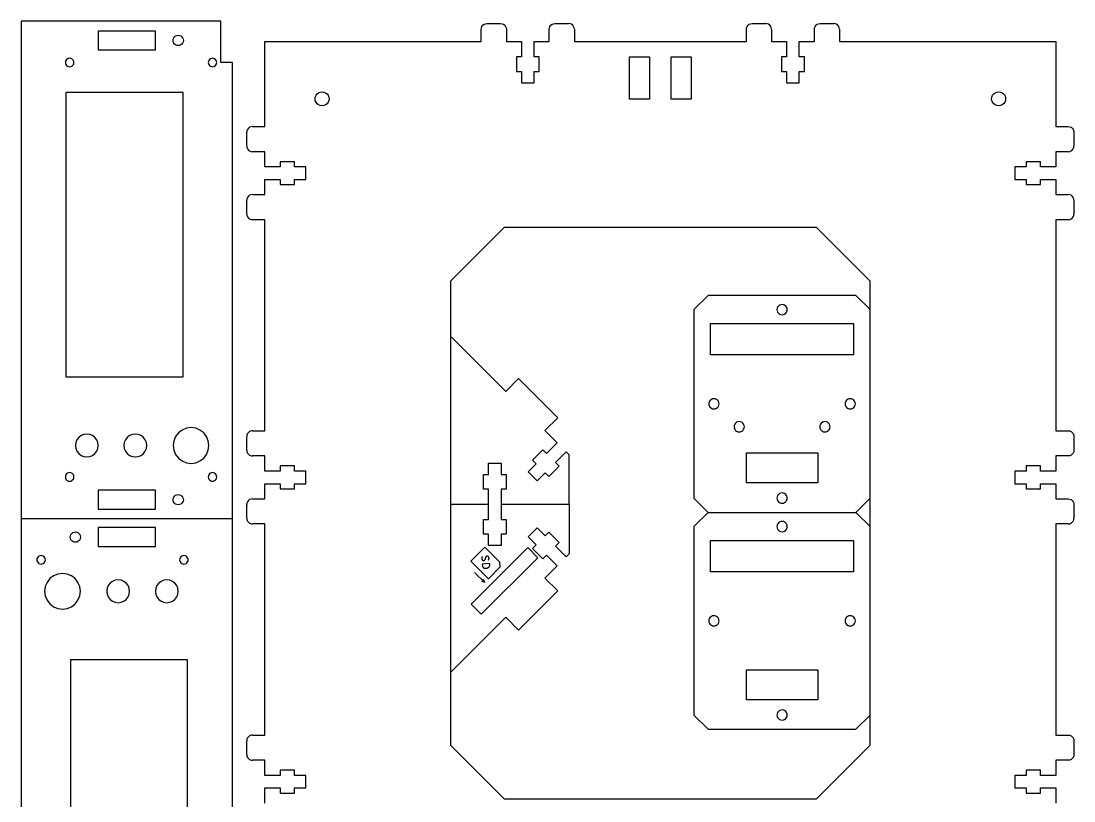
# Model space of a CAD drawing. Extents: x -328 to 338, y -470 to -5.
# Drawn here: x -30.3 to 338.2, y -277.8 to -4.9 of the extents above; entities that cross this region are included whole.
import ezdxf

# ---------------------------------------------------------------- set-up
doc = ezdxf.new("R2010")
doc.units = 0
doc.layers.get('0').update_dxf_attribs({"linetype": 'CONTINUOUS'})

msp = doc.modelspace()

# ---------------------------------------------------------------- linework, layer by layer
at = {"color": 5}
for points in [[(39.649852, -4.939734), (-30.297329, -4.939734), (-30.297329, -178.939725)], [(39.653241, -19.385166), (39.653241, -4.941202)], [(43.705808, -19.382061), (39.653001, -19.382061)], [(43.702687, -178.939725), (43.702687, -19.383275)], [(205.201071, -105.90719), (210.20107, -100.907171)], [(261.893507, -100.907171), (210.20107, -100.907171)], [(261.893507, -100.907171), (266.893503, -105.90719)], [(205.201071, -105.90719), (205.201071, -171.821431)], [(120.053997, -115.216544), (139.357997, -134.520544)], [(153.075888, -148.238406), (157.556223, -143.758072), (143.83836, -130.040181), (139.357997, -134.520544)], [(153.075888, -148.238406), (157.348959, -152.511505)], [(153.601301, -156.259162), (157.348959, -152.511505)], [(133.320897, -159.666544), (137.720911, -159.666544), (137.720911, -163.616526), (139.520896, -163.616526), (139.520896, -168.716535), (137.720911, -168.716535), (137.720911, -174.016528), (161.52088, -174.016528), (161.52088, -156.683426), (160.460233, -155.622779)], [(148.722272, -158.592632), (152.328507, -154.986368)], [(152.328507, -154.986368), (153.601301, -156.259162)], [(160.460233, -155.622779), (156.712576, -159.370436)], [(131.520884, -168.716535), (131.520884, -163.616526), (133.320897, -163.616526), (133.320897, -159.666544)], [(147.201969, -162.658494), (149.995066, -159.865397)], [(149.995066, -159.865397), (148.722272, -158.592632)], [(157.98537, -160.64323), (154.379106, -164.249466)], [(156.712576, -159.370436), (157.98537, -160.64323)], [(150.313243, -165.769768), (147.201969, -162.658494)], [(153.10634, -162.976672), (150.313243, -165.769768)], [(154.379106, -164.249466), (153.10634, -162.976672)], [(133.320897, -174.016528), (133.320897, -168.716535), (131.520884, -168.716535)], [(205.201071, -171.821431), (210.20107, -176.82145), (261.893507, -176.82145)], [(261.893507, -176.82145), (266.893503, -171.821431)], [(137.721052, -184.41811), (137.721052, -188.36812), (133.321067, -188.36812), (133.321067, -184.41811), (131.521053, -184.41811), (131.521053, -179.318128), (133.321067, -179.318128), (133.321067, -174.018108)], [(137.721052, -174.018108), (137.721052, -179.318128), (139.521065, -179.318128), (139.521065, -184.41811), (137.721052, -184.41811)], [(161.52105, -174.018108), (161.52105, -191.351209)], [(205.201071, -181.82144), (210.20107, -176.82145)], [(261.893507, -176.82145), (266.893503, -181.82144)], [(-30.296183, -178.938173), (-30.296183, -338.494623)], [(-26.243348, -352.938163), (43.703833, -352.938163), (43.703833, -178.938173)], [(150.313413, -182.264895), (147.202138, -185.37617)], [(153.106481, -185.057964), (150.313413, -182.264895)], [(154.379275, -183.78517), (153.106481, -185.057964)], [(157.985539, -187.391406), (154.379275, -183.78517)], [(205.201071, -181.82144), (205.201071, -247.735681)], [(147.202138, -185.37617), (149.995207, -188.169238)], [(156.71283, -188.66482), (157.985624, -187.392026)], [(149.995207, -188.169238), (148.722441, -189.442032)], [(148.722441, -189.442032), (152.328677, -193.048268)], [(160.460402, -192.411885), (156.712745, -188.6642)], [(161.52105, -191.351209), (160.460402, -192.411885)], [(152.328677, -193.048268), (153.601471, -191.775474)], [(153.601471, -191.775474), (157.349128, -195.523159)], [(153.076114, -199.79685), (157.349213, -195.52378)], [(153.076029, -199.796229), (157.556392, -204.276592)], [(157.556392, -204.276592), (143.838529, -217.994454)], [(120.054167, -232.81812), (139.358167, -213.514092)], [(143.838529, -217.994454), (139.358167, -213.514092)], [(205.201071, -247.735681), (210.20107, -252.7357), (261.893507, -252.7357)], [(261.893507, -252.7357), (266.893503, -247.735681)]]:
    msp.add_lwpolyline(points, dxfattribs=at)
at = {"color": 4}
for points in [[(130.752477, -7.792324), (130.820634, -7.2747)], [(130.820634, -7.2747), (131.020419, -6.792326)], [(131.020419, -6.792326), (131.338258, -6.378108)], [(131.338258, -6.378108), (131.752475, -6.060269)], [(131.752475, -6.060269), (132.23485, -5.860484)], [(132.23485, -5.860484), (132.752473, -5.792328), (137.552481, -5.792328)], [(137.552481, -5.792328), (138.070105, -5.860484)], [(138.070105, -5.860484), (138.552479, -6.060269)], [(138.552479, -6.060269), (138.966696, -6.378108)], [(138.966696, -6.378108), (139.284535, -6.792326)], [(139.284535, -6.792326), (139.48432, -7.2747)], [(139.48432, -7.2747), (139.552477, -7.792324), (139.552477, -12.142328)], [(154.552475, -7.792324), (154.620632, -7.2747)], [(154.620632, -7.2747), (154.820417, -6.792326)], [(154.820417, -6.792326), (155.138255, -6.378108)], [(155.138255, -6.378108), (155.552473, -6.060269)], [(155.552473, -6.060269), (156.034847, -5.860484)], [(156.034847, -5.860484), (156.552471, -5.792328), (161.352478, -5.792328)], [(161.870102, -5.860484), (161.352478, -5.792328)], [(162.352476, -6.060269), (161.870102, -5.860484)], [(162.766694, -6.378108), (162.352476, -6.060269)], [(163.084504, -6.792326), (162.766694, -6.378108)], [(163.284318, -7.2747), (163.084504, -6.792326)], [(163.352474, -7.792324), (163.284318, -7.2747)], [(223.552467, -7.792324), (223.620595, -7.2747)], [(223.620595, -7.2747), (223.820409, -6.792326)], [(223.820409, -6.792326), (224.138247, -6.378108)], [(224.138247, -6.378108), (224.552465, -6.060269)], [(224.552465, -6.060269), (225.034811, -5.860484)], [(225.034811, -5.860484), (225.552463, -5.792328), (230.352442, -5.792328)], [(230.870094, -5.860484), (230.352442, -5.792328)], [(231.35244, -6.060269), (230.870094, -5.860484)], [(231.766658, -6.378108), (231.35244, -6.060269)], [(232.084496, -6.792326), (231.766658, -6.378108)], [(232.28431, -7.2747), (232.084496, -6.792326)], [(232.352438, -7.792324), (232.28431, -7.2747)], [(247.352436, -7.792324), (247.420593, -7.2747)], [(247.420593, -7.2747), (247.620406, -6.792326)], [(247.620406, -6.792326), (247.938217, -6.378108)], [(247.938217, -6.378108), (248.352434, -6.060269)], [(248.352434, -6.060269), (248.834808, -5.860484)], [(248.834808, -5.860484), (249.352432, -5.792328), (254.15244, -5.792328)], [(254.670063, -5.860484), (254.15244, -5.792328)], [(255.152438, -6.060269), (254.670063, -5.860484)], [(255.566655, -6.378108), (255.152438, -6.060269)], [(255.884494, -6.792326), (255.566655, -6.378108)], [(256.084279, -7.2747), (255.884494, -6.792326)], [(256.152436, -7.792324), (256.084279, -7.2747)], [(130.752477, -12.142328), (130.752477, -7.792324)], [(154.552475, -12.142328), (154.552475, -7.792324)], [(163.352474, -7.792324), (163.352474, -12.142328)], [(223.552467, -12.142328), (223.552467, -7.792324)], [(232.352438, -7.792324), (232.352438, -12.142328)], [(247.352436, -12.142328), (247.352436, -7.792324)], [(256.152436, -7.792324), (256.152436, -12.142328)], [(55.052491, -12.142328), (130.752477, -12.142328)], [(55.052491, -41.842322), (55.052491, -12.142328)], [(139.552477, -12.142328), (144.852469, -12.142328)], [(144.852469, -12.142328), (144.852469, -17.44232)], [(149.252483, -12.142328), (154.552475, -12.142328)], [(149.252483, -17.44232), (149.252483, -12.142328)], [(163.352474, -12.142328), (223.552467, -12.142328)], [(232.352438, -12.142328), (237.65243, -12.142328)], [(237.65243, -12.142328), (237.65243, -17.44232)], [(242.052444, -12.142328), (247.352436, -12.142328)], [(242.052444, -17.44232), (242.052444, -12.142328)], [(256.152436, -12.142328), (331.852411, -12.142328)], [(331.852411, -12.142328), (331.852411, -41.842322)], [(144.852469, -17.44232), (143.052484, -17.44232)], [(143.052484, -17.44232), (143.052484, -22.542329)], [(151.052468, -17.44232), (149.252483, -17.44232)], [(151.052468, -22.542329), (151.052468, -17.44232)], [(237.65243, -17.44232), (235.852445, -17.44232)], [(235.852445, -17.44232), (235.852445, -22.542329)], [(243.852457, -17.44232), (242.052444, -17.44232)], [(243.852457, -22.542329), (243.852457, -17.44232)], [(143.052484, -22.542329), (144.852469, -22.542329)], [(144.852469, -22.542329), (144.852469, -26.492312)], [(149.252483, -26.492312), (149.252483, -22.542329)], [(149.252483, -22.542329), (151.052468, -22.542329)], [(235.852445, -22.542329), (237.65243, -22.542329)], [(237.65243, -22.542329), (237.65243, -26.492312)], [(242.052444, -26.492312), (242.052444, -22.542329)], [(242.052444, -22.542329), (243.852457, -22.542329)], [(144.852469, -26.492312), (149.252483, -26.492312)], [(237.65243, -26.492312), (242.052444, -26.492312)], [(48.770647, -43.324666), (48.702491, -43.842318)], [(48.702491, -48.642297), (48.702491, -43.842318)], [(48.970432, -42.84232), (48.770647, -43.324666)], [(49.288271, -42.428102), (48.970432, -42.84232)], [(49.702489, -42.110264), (49.288271, -42.428102)], [(50.184863, -41.91045), (49.702489, -42.110264)], [(50.702487, -41.842322), (50.184863, -41.91045)], [(50.702487, -41.842322), (55.052491, -41.842322)], [(331.852411, -41.842322), (336.202415, -41.842322)], [(336.202415, -41.842322), (336.720039, -41.910478)], [(336.720039, -41.910478), (337.202413, -42.110264)], [(337.202413, -42.110264), (337.616602, -42.428102)], [(337.616602, -42.428102), (337.934441, -42.84232)], [(337.934441, -42.84232), (338.134254, -43.324666)], [(338.134254, -43.324666), (338.202411, -43.842318), (338.202411, -48.642325)], [(48.702491, -48.642297), (48.770647, -49.159949)], [(48.770647, -49.159949), (48.970432, -49.642295)], [(48.970432, -49.642295), (49.288271, -50.056512)], [(49.288271, -50.056512), (49.702489, -50.374351)], [(49.702489, -50.374351), (50.184863, -50.574164)], [(50.184863, -50.574164), (50.702487, -50.642321)], [(55.052491, -50.642321), (50.702487, -50.642321)], [(55.052491, -55.942313), (55.052491, -50.642321)], [(336.202415, -50.642321), (331.852411, -50.642321)], [(331.852411, -50.642321), (331.852411, -55.942313)], [(336.202415, -50.642321), (336.720039, -50.574164)], [(336.720039, -50.574164), (337.202413, -50.374351)], [(337.202413, -50.374351), (337.616602, -50.056541)], [(337.616602, -50.056541), (337.934441, -49.642323)], [(337.934441, -49.642323), (338.134254, -49.159949)], [(338.134254, -49.159949), (338.202411, -48.642325)], [(60.352483, -54.1423), (60.352483, -55.942313)], [(65.452492, -54.1423), (60.352483, -54.1423)], [(65.452492, -55.942313), (65.452492, -54.1423)], [(321.452409, -54.1423), (321.452409, -55.942313)], [(326.552419, -55.942313), (326.552419, -54.1423), (321.452409, -54.1423)], [(60.352483, -55.942313), (55.052491, -55.942313)], [(69.402503, -55.942313), (65.452492, -55.942313)], [(69.402503, -60.342299), (69.402503, -55.942313)], [(321.452409, -55.942313), (317.502399, -55.942313)], [(317.502399, -55.942313), (317.502399, -60.342299)], [(331.852411, -55.942313), (326.552419, -55.942313)], [(55.052491, -65.642291), (55.052491, -60.342299)], [(55.052491, -60.342299), (60.352483, -60.342299)], [(60.352483, -60.342299), (60.352483, -62.142312)], [(60.352483, -62.142312), (65.452492, -62.142312)], [(65.452492, -60.342299), (69.402503, -60.342299)], [(65.452492, -62.142312), (65.452492, -60.342299)], [(317.502399, -60.342299), (321.452409, -60.342299)], [(321.452409, -60.342299), (321.452409, -62.142312)], [(321.452409, -62.142312), (326.552419, -62.142312)], [(326.552419, -60.342299), (331.852411, -60.342299)], [(326.552419, -62.142312), (326.552419, -60.342299)], [(331.852411, -60.342299), (331.852411, -65.642319)], [(49.288271, -66.2281), (48.970432, -66.642289)], [(49.702489, -65.910261), (49.288271, -66.2281)], [(50.184863, -65.710448), (49.702489, -65.910261)], [(50.702487, -65.642291), (50.184863, -65.710448)], [(50.702487, -65.642291), (55.052491, -65.642291)], [(331.852411, -65.642319), (336.202415, -65.642319)], [(336.720039, -65.710448), (336.202415, -65.642319)], [(337.202413, -65.910261), (336.720039, -65.710448)], [(337.616602, -66.2281), (337.202413, -65.910261)], [(337.934441, -66.642317), (337.616602, -66.2281)], [(48.770647, -67.124663), (48.702491, -67.642315)], [(48.702491, -72.442294), (48.702491, -67.642315)], [(48.970432, -66.642289), (48.770647, -67.124663)], [(338.134254, -67.124663), (337.934441, -66.642317)], [(338.202411, -67.642315), (338.134254, -67.124663)], [(338.202411, -67.642315), (338.202411, -72.442294)], [(48.702491, -72.442294), (48.770647, -72.959946)], [(48.770647, -72.959946), (48.970432, -73.442292)], [(48.970432, -73.442292), (49.288271, -73.85651)], [(337.616602, -73.85651), (337.934441, -73.442292)], [(337.934441, -73.442292), (338.134254, -72.959946)], [(338.134254, -72.959946), (338.202411, -72.442294)], [(49.288271, -73.85651), (49.702489, -74.174349)], [(49.702489, -74.174349), (50.184863, -74.374162)], [(50.184863, -74.374162), (50.702487, -74.44229)], [(55.052491, -74.44229), (50.702487, -74.44229)], [(55.052491, -148.292282), (55.052491, -74.44229)], [(336.202415, -74.44229), (331.852411, -74.44229)], [(331.852411, -74.44229), (331.852411, -148.292282)], [(336.202415, -74.44229), (336.720039, -74.374162)], [(336.720039, -74.374162), (337.202413, -74.174349)], [(337.202413, -74.174349), (337.616602, -73.85651)], [(48.770647, -149.774655), (48.702491, -150.292278)], [(48.702491, -155.092286), (48.702491, -150.292278)], [(48.970432, -149.29228), (48.770647, -149.774655)], [(49.288271, -148.878063), (48.970432, -149.29228)], [(49.702489, -148.560224), (49.288271, -148.878063)], [(50.184863, -148.360439), (49.702489, -148.560224)], [(50.702487, -148.292282), (50.184863, -148.360439)], [(50.702487, -148.292282), (55.052491, -148.292282)], [(331.852411, -148.292282), (336.202415, -148.292282)], [(336.202415, -148.292282), (336.720039, -148.360439)], [(336.720039, -148.360439), (337.202413, -148.560224)], [(337.202413, -148.560224), (337.616602, -148.878063)], [(337.616602, -148.878063), (337.934441, -149.29228)], [(337.934441, -149.29228), (338.134254, -149.774655)], [(338.134254, -149.774655), (338.202411, -150.292278), (338.202411, -155.092286)], [(48.702491, -155.092286), (48.770647, -155.60991)], [(48.770647, -155.60991), (48.970432, -156.092284)], [(48.970432, -156.092284), (49.288271, -156.506501)], [(49.288271, -156.506501), (49.702489, -156.824312)], [(49.702489, -156.824312), (50.184863, -157.024125)], [(50.184863, -157.024125), (50.702487, -157.092282)], [(55.052491, -157.092282), (50.702487, -157.092282)], [(55.052491, -162.392274), (55.052491, -157.092282)], [(336.720039, -157.024125), (336.202415, -157.092282), (331.852411, -157.092282)], [(331.852411, -157.092282), (331.852411, -162.392274)], [(337.202413, -156.82434), (336.720039, -157.024125)], [(337.616602, -156.506501), (337.202413, -156.82434)], [(337.934441, -156.092284), (337.616602, -156.506501)], [(338.134254, -155.60991), (337.934441, -156.092284)], [(338.202411, -155.092286), (338.134254, -155.60991)], [(65.452492, -160.592261), (60.352483, -160.592261), (60.352483, -162.392274)], [(65.452492, -162.392274), (65.452492, -160.592261)], [(321.452409, -160.592261), (321.452409, -162.392274)], [(326.552419, -160.592261), (321.452409, -160.592261)], [(326.552419, -162.392274), (326.552419, -160.592261)], [(60.352483, -162.392274), (55.052491, -162.392274)], [(69.402503, -162.392274), (65.452492, -162.392274)], [(69.402503, -166.792288), (69.402503, -162.392274)], [(321.452409, -162.392274), (317.502399, -162.392274)], [(317.502399, -162.392274), (317.502399, -166.792288)], [(331.852411, -162.392274), (326.552419, -162.392274)], [(55.052491, -172.09228), (55.052491, -166.792288)], [(55.052491, -166.792288), (60.352483, -166.792288)], [(60.352483, -166.792288), (60.352483, -168.592273)], [(60.352483, -168.592273), (65.452492, -168.592273)], [(65.452492, -168.592273), (65.452492, -166.792288)], [(65.452492, -166.792288), (69.402503, -166.792288)], [(317.502399, -166.792288), (321.452409, -166.792288)], [(321.452409, -166.792288), (321.452409, -168.592273)], [(321.452409, -168.592273), (326.552419, -168.592273)], [(326.552419, -168.592273), (326.552419, -166.792288)], [(326.552419, -166.792288), (331.852411, -166.792288)], [(331.852411, -166.792288), (331.852411, -172.09228)], [(48.970432, -173.092278), (48.770647, -173.574624)], [(49.288271, -172.67806), (48.970432, -173.092278)], [(49.702489, -172.360222), (49.288271, -172.67806)], [(50.184863, -172.160408), (49.702489, -172.360222)], [(50.702487, -172.09228), (50.184863, -172.160408)], [(50.702487, -172.09228), (55.052491, -172.09228)], [(331.852411, -172.09228), (336.202415, -172.09228)], [(336.202415, -172.09228), (336.720039, -172.160408)], [(336.720039, -172.160408), (337.202413, -172.360222)], [(337.202413, -172.360222), (337.616602, -172.67806)], [(337.616602, -172.67806), (337.934441, -173.092278)], [(337.934441, -173.092278), (338.134254, -173.574624)], [(48.770647, -173.574624), (48.702491, -174.092276)], [(48.702491, -178.892255), (48.702491, -174.092276)], [(338.134254, -173.574624), (338.202411, -174.092276), (338.202411, -178.892255)], [(48.702491, -178.892255), (48.770647, -179.409907)], [(48.770647, -179.409907), (48.970432, -179.892253)], [(48.970432, -179.892253), (49.288271, -180.306471)], [(49.288271, -180.306471), (49.702489, -180.624309)], [(337.202413, -180.624309), (337.616602, -180.306471)], [(337.616602, -180.306471), (337.934441, -179.892281)], [(337.934441, -179.892281), (338.134254, -179.409907)], [(338.134254, -179.409907), (338.202411, -178.892255)], [(49.702489, -180.624309), (50.184863, -180.824123)], [(50.184863, -180.824123), (50.702487, -180.892251)], [(55.052491, -180.892251), (50.702487, -180.892251)], [(55.052491, -254.742243), (55.052491, -180.892251)], [(336.202415, -180.892279), (331.852411, -180.892279)], [(331.852411, -180.892279), (331.852411, -254.742243)], [(336.202415, -180.892279), (336.720039, -180.824123)], [(336.720039, -180.824123), (337.202413, -180.624309)], [(48.770647, -256.224615), (48.702491, -256.742239)], [(48.702491, -261.542246), (48.702491, -256.742239)], [(48.970432, -255.742241), (48.770647, -256.224615)], [(49.288271, -255.328024), (48.970432, -255.742241)], [(49.702489, -255.010185), (49.288271, -255.328024)], [(50.184863, -254.8104), (49.702489, -255.010185)], [(50.702487, -254.742243), (50.184863, -254.8104)], [(50.702487, -254.742243), (55.052491, -254.742243)], [(331.852411, -254.742243), (336.202415, -254.742243)], [(336.202415, -254.742243), (336.720039, -254.8104)], [(336.720039, -254.8104), (337.202413, -255.010185)], [(337.202413, -255.010185), (337.616602, -255.328024)], [(337.616602, -255.328024), (337.934441, -255.742241)], [(337.934441, -255.742241), (338.134254, -256.224615)], [(338.134254, -256.224615), (338.202411, -256.742239), (338.202411, -261.542246)], [(48.702491, -261.542246), (48.770647, -262.05987)], [(338.202411, -261.542246), (338.134254, -262.05987)], [(48.770647, -262.05987), (48.970432, -262.542244)], [(48.970432, -262.542244), (49.288271, -262.956462)], [(49.288271, -262.956462), (49.702489, -263.274301)], [(49.702489, -263.274301), (50.184863, -263.474086)], [(50.184863, -263.474086), (50.702487, -263.542242)], [(55.052491, -263.542242), (50.702487, -263.542242)], [(55.052491, -268.842235), (55.052491, -263.542242)], [(336.720039, -263.474086), (336.202415, -263.542242), (331.852411, -263.542242)], [(331.852411, -263.542242), (331.852411, -268.842235)], [(337.202413, -263.274301), (336.720039, -263.474086)], [(337.616602, -262.956462), (337.202413, -263.274301)], [(337.934441, -262.542244), (337.616602, -262.956462)], [(338.134254, -262.05987), (337.934441, -262.542244)], [(60.352483, -268.842235), (55.052491, -268.842235)], [(60.352483, -267.04225), (60.352483, -268.842235)], [(65.452492, -267.04225), (60.352483, -267.04225)], [(65.452492, -268.842235), (65.452492, -267.04225)], [(69.402503, -268.842235), (65.452492, -268.842235)], [(69.402503, -273.242248), (69.402503, -268.842235)], [(317.502399, -268.842235), (317.502399, -273.242248)], [(321.452409, -268.842235), (317.502399, -268.842235)], [(321.452409, -267.04225), (321.452409, -268.842235)], [(326.552419, -267.04225), (321.452409, -267.04225)], [(326.552419, -268.842235), (326.552419, -267.04225)], [(331.852411, -268.842235), (326.552419, -268.842235)], [(55.052491, -278.542241), (55.052491, -273.242248)], [(55.052491, -273.242248), (60.352483, -273.242248)], [(60.352483, -273.242248), (60.352483, -275.042234)], [(60.352483, -275.042234), (65.452492, -275.042234)], [(65.452492, -273.242248), (69.402503, -273.242248)], [(65.452492, -275.042234), (65.452492, -273.242248)], [(317.502399, -273.242248), (321.452409, -273.242248)], [(321.452409, -273.242248), (321.452409, -275.042234)], [(321.452409, -275.042234), (326.552419, -275.042234)], [(326.552419, -275.042234), (326.552419, -273.242248)], [(326.552419, -273.242248), (331.852411, -273.242248)], [(331.852411, -273.242248), (331.852411, -278.542241)]]:
    msp.add_lwpolyline(points, dxfattribs=at)
at = {"color": 7}
for points in [[(16.702685, -8.417926), (-3.29731, -8.417926), (-3.29731, -15.017918), (16.702685, -15.017918), (16.702685, -8.417926)], [(22.964019, -11.252058), (23.14384, -10.817915)], [(23.14384, -10.817915), (23.429892, -10.445128)], [(23.429892, -10.445128), (23.802685, -10.159067)], [(23.802685, -10.159067), (24.236813, -9.979264)], [(24.236813, -9.979264), (24.702686, -9.917937)], [(24.702686, -9.917937), (25.168558, -9.979264)], [(25.168558, -9.979264), (25.602684, -10.159067)], [(25.602684, -10.159067), (25.975477, -10.445128)], [(25.975477, -10.445128), (26.261532, -10.817915)], [(26.261532, -10.817915), (26.441352, -11.252058)], [(22.902686, -11.717922), (22.964019, -11.252058)], [(22.964019, -12.183786), (22.902686, -11.717922)], [(23.14384, -12.617928), (22.964019, -12.183786)], [(23.429892, -12.990716), (23.14384, -12.617928)], [(23.802685, -13.276776), (23.429892, -12.990716)], [(24.236813, -13.45658), (23.802685, -13.276776)], [(24.702686, -13.517935), (24.236813, -13.45658)], [(25.168558, -13.45658), (24.702686, -13.517935)], [(25.602684, -13.276776), (25.168558, -13.45658)], [(25.975477, -12.990716), (25.602684, -13.276776)], [(26.261532, -12.617928), (25.975477, -12.990716)], [(26.441352, -12.183786), (26.261532, -12.617928)], [(26.441352, -11.252058), (26.502685, -11.717922)], [(26.502685, -11.717922), (26.441352, -12.183786)], [(-13.29733, -17.939736), (-13.685557, -17.990847), (-14.04733, -18.140679), (-14.357989, -18.379072), (-14.596368, -18.689714), (-14.746219, -19.051494), (-14.79733, -19.439719)], [(-12.236671, -18.379072), (-12.54733, -18.140679), (-12.909102, -17.990847), (-13.29733, -17.939736)], [(-11.998292, -18.689714), (-12.236671, -18.379072)], [(35.642025, -18.379072), (35.403646, -18.689714)], [(35.952684, -18.140679), (35.642025, -18.379072)], [(36.314456, -17.990847), (35.952684, -18.140679)], [(37.452684, -18.140679), (37.090912, -17.990847), (36.702684, -17.939736), (36.314456, -17.990847)], [(37.763343, -18.379072), (37.452684, -18.140679)], [(38.001722, -18.689714), (37.763343, -18.379072)], [(182.702465, -32.242307), (182.702465, -17.44232)], [(182.702465, -17.44232), (189.702463, -17.44232)], [(189.702463, -17.44232), (189.702463, -32.242307)], [(197.202459, -17.44232), (204.202456, -17.44232)], [(197.202459, -32.242307), (197.202459, -17.44232)], [(204.202456, -17.44232), (204.202456, -32.242307)], [(-14.79733, -19.439719), (-14.746219, -19.827944)], [(-14.746219, -19.827944), (-14.596368, -20.189725)], [(-14.596368, -20.189725), (-14.357989, -20.500395), (-14.04733, -20.73876)], [(-14.04733, -20.73876), (-13.685557, -20.88862)], [(-13.685557, -20.88862), (-13.29733, -20.93973), (-12.909102, -20.88862), (-12.54733, -20.73876)], [(-12.54733, -20.73876), (-12.236671, -20.500395)], [(-12.236671, -20.500395), (-11.998292, -20.189725)], [(-11.84844, -19.051494), (-11.998292, -18.689714)], [(-11.998292, -20.189725), (-11.84844, -19.827944)], [(-11.79733, -19.439719), (-11.84844, -19.051494)], [(-11.84844, -19.827944), (-11.79733, -19.439719)], [(35.253795, -19.051494), (35.202684, -19.439719)], [(35.202684, -19.439719), (35.253795, -19.827944)], [(35.403646, -18.689714), (35.253795, -19.051494)], [(35.253795, -19.827944), (35.403646, -20.189725)], [(35.403646, -20.189725), (35.642025, -20.500395)], [(35.642025, -20.500395), (35.952684, -20.73876)], [(35.952684, -20.73876), (36.314456, -20.88862)], [(36.314456, -20.88862), (36.702684, -20.93973)], [(36.702684, -20.93973), (37.090912, -20.88862)], [(37.090912, -20.88862), (37.452684, -20.73876)], [(37.452684, -20.73876), (37.763343, -20.500395)], [(37.763343, -20.500395), (38.001722, -20.189725), (38.151573, -19.827944), (38.202684, -19.439719)], [(38.151573, -19.051494), (38.001722, -18.689714)], [(38.202684, -19.439719), (38.151573, -19.051494)], [(26.402685, -29.939712), (-14.59733, -29.939712)], [(-14.59733, -29.939712), (-14.59733, -129.439725), (26.402685, -129.439725)], [(26.402685, -129.439725), (26.402685, -29.939712)], [(72.602479, -32.142316), (72.685989, -31.508219)], [(72.685989, -32.776441), (72.602479, -32.142316)], [(72.685989, -31.508219), (72.930732, -30.91733)], [(72.930732, -33.36733), (72.685989, -32.776441)], [(72.930732, -30.91733), (73.320086, -30.409923)], [(73.320086, -30.409923), (73.827493, -30.020569)], [(73.827493, -30.020569), (74.418382, -29.775798)], [(74.418382, -29.775798), (75.052507, -29.692316)], [(75.052507, -29.692316), (75.686604, -29.775798)], [(75.686604, -29.775798), (76.277493, -30.020569)], [(76.277493, -30.020569), (76.7849, -30.409923)], [(76.7849, -30.409923), (77.174254, -30.91733)], [(77.174254, -30.91733), (77.419025, -31.508219)], [(77.419025, -32.776441), (77.174254, -33.36733)], [(77.419025, -31.508219), (77.502506, -32.142316)], [(77.502506, -32.142316), (77.419025, -32.776441)], [(189.702463, -32.242307), (182.702465, -32.242307)], [(204.202456, -32.242307), (197.202459, -32.242307)], [(309.402395, -32.142316), (309.485877, -31.508219)], [(309.485877, -32.776441), (309.402395, -32.142316)], [(309.485877, -31.508219), (309.730648, -30.91733)], [(309.730648, -33.36733), (309.485877, -32.776441)], [(309.730648, -30.91733), (310.120002, -30.409923)], [(310.120002, -30.409923), (310.627409, -30.020569)], [(310.627409, -30.020569), (311.218298, -29.775798)], [(311.218298, -29.775798), (311.852395, -29.692316)], [(311.852395, -29.692316), (312.48652, -29.775798)], [(312.48652, -29.775798), (313.077408, -30.020569)], [(313.077408, -30.020569), (313.584816, -30.409923)], [(313.584816, -30.409923), (313.97417, -30.91733)], [(313.97417, -30.91733), (314.218913, -31.508219)], [(314.218913, -32.776441), (313.97417, -33.36733)], [(314.218913, -31.508219), (314.302394, -32.142316)], [(314.302394, -32.142316), (314.218913, -32.776441)], [(73.320086, -33.874737), (72.930732, -33.36733)], [(73.827493, -34.264091), (73.320086, -33.874737)], [(74.418382, -34.508834), (73.827493, -34.264091)], [(75.052507, -34.592315), (74.418382, -34.508834)], [(75.686604, -34.508834), (75.052507, -34.592315)], [(76.277493, -34.264091), (75.686604, -34.508834)], [(76.7849, -33.874737), (76.277493, -34.264091)], [(77.174254, -33.36733), (76.7849, -33.874737)], [(310.120002, -33.874737), (309.730648, -33.36733)], [(310.627409, -34.264091), (310.120002, -33.874737)], [(311.218298, -34.508834), (310.627409, -34.264091)], [(311.852395, -34.592315), (311.218298, -34.508834)], [(312.48652, -34.508834), (311.852395, -34.592315)], [(313.077408, -34.264091), (312.48652, -34.508834)], [(313.584816, -33.874737), (313.077408, -34.264091)], [(313.97417, -33.36733), (313.584816, -33.874737)], [(234.308622, -105.441297), (234.247289, -105.90719)], [(234.247289, -105.90719), (234.308622, -106.373054)], [(234.488442, -105.007183), (234.308622, -105.441297)], [(234.308622, -106.373054), (234.488442, -106.807196)], [(234.774497, -104.634396), (234.488442, -105.007183)], [(234.488442, -106.807196), (234.774497, -107.179984)], [(236.047288, -104.107176), (235.581413, -104.168531), (235.147287, -104.348335), (234.774497, -104.634396)], [(236.513161, -104.168531), (236.047288, -104.107176)], [(236.947287, -104.348335), (236.513161, -104.168531)], [(237.32008, -104.634396), (236.947287, -104.348335)], [(237.606134, -105.007183), (237.32008, -104.634396)], [(237.32008, -107.179984), (237.606134, -106.807196)], [(237.847288, -105.90719), (237.785955, -105.441297), (237.606134, -105.007183)], [(237.606134, -106.807196), (237.785955, -106.373054)], [(237.785955, -106.373054), (237.847288, -105.90719)], [(234.774497, -107.179984), (235.147287, -107.466016)], [(235.147287, -107.466016), (235.581413, -107.645848)], [(235.581413, -107.645848), (236.047288, -107.707175)], [(236.047288, -107.707175), (236.513161, -107.645848)], [(236.513161, -107.645848), (236.947287, -107.466016)], [(236.947287, -107.466016), (237.32008, -107.179984)], [(211.047299, -110.714337), (261.047278, -110.714337)], [(211.047299, -121.714315), (211.047299, -110.714337)], [(261.047278, -110.714337), (261.047278, -121.714315)], [(261.047278, -121.714315), (211.047299, -121.714315)], [(210.462405, -138.398446), (210.401072, -138.86431)], [(210.401072, -138.86431), (210.462405, -139.330175), (210.642225, -139.764317), (210.92828, -140.137104)], [(210.642225, -137.964304), (210.462405, -138.398446)], [(212.201071, -137.064325), (211.735199, -137.125652), (211.301073, -137.305456), (210.92828, -137.591516), (210.642225, -137.964304)], [(212.666947, -137.125652), (212.201071, -137.064325)], [(213.101072, -137.305456), (212.666947, -137.125652)], [(213.759917, -139.764317), (213.939738, -139.330175), (214.001071, -138.86431), (213.939738, -138.398446), (213.759917, -137.964304), (213.473863, -137.591516), (213.101072, -137.305456)], [(213.473863, -140.137104), (213.759917, -139.764317)], [(258.154839, -138.398446), (258.093504, -138.86431)], [(258.093504, -138.86431), (258.154839, -139.330175)], [(258.33466, -137.964304), (258.154839, -138.398446)], [(258.154839, -139.330175), (258.33466, -139.764317)], [(258.620712, -137.591516), (258.33466, -137.964304)], [(258.33466, -139.764317), (258.620712, -140.137104)], [(258.993505, -137.305456), (258.620712, -137.591516)], [(259.42763, -137.125652), (258.993505, -137.305456)], [(259.893506, -137.064325), (259.42763, -137.125652)], [(260.359378, -137.125652), (259.893506, -137.064325)], [(260.793504, -137.305456), (260.359378, -137.125652)], [(261.632169, -139.330175), (261.693502, -138.86431), (261.632169, -138.398446), (261.452349, -137.964304), (261.166297, -137.591516), (260.793504, -137.305456)], [(261.166297, -140.137104), (261.452349, -139.764317)], [(261.452349, -139.764317), (261.632169, -139.330175)], [(210.92828, -140.137104), (211.301073, -140.423165)], [(211.301073, -140.423165), (211.735199, -140.602969), (212.201071, -140.664324)], [(212.201071, -140.664324), (212.666947, -140.602969), (213.101072, -140.423165), (213.473863, -140.137104)], [(258.620712, -140.137104), (258.993505, -140.423165)], [(258.993505, -140.423165), (259.42763, -140.602969)], [(259.42763, -140.602969), (259.893506, -140.664324)], [(259.893506, -140.664324), (260.359378, -140.602969)], [(260.359378, -140.602969), (260.793504, -140.423165)], [(260.793504, -140.423165), (261.166297, -140.137104)], [(33.622101, -149.020303), (32.327683, -148.02705), (30.820304, -147.40269), (29.202685, -147.189725), (27.585066, -147.40269)], [(219.308624, -146.39843), (219.247288, -146.864323), (219.308624, -147.330187), (219.488444, -147.764301), (219.774496, -148.137117)], [(221.047287, -145.064309), (220.581415, -145.125636), (220.147289, -145.305468), (219.774496, -145.591529), (219.488444, -145.964316), (219.308624, -146.39843)], [(221.513163, -145.125636), (221.047287, -145.064309)], [(221.947288, -145.305468), (221.513163, -145.125636)], [(222.606133, -147.764301), (222.785954, -147.330187), (222.847287, -146.864323), (222.785954, -146.39843), (222.606133, -145.964316), (222.320079, -145.591529), (221.947288, -145.305468)], [(249.308623, -146.39843), (249.247287, -146.864323), (249.308623, -147.330187), (249.488444, -147.764301), (249.774496, -148.137117), (250.147288, -148.423149)], [(249.488444, -145.964316), (249.308623, -146.39843)], [(249.774496, -145.591529), (249.488444, -145.964316)], [(250.147288, -145.305468), (249.774496, -145.591529)], [(250.581414, -145.125636), (250.147288, -145.305468)], [(251.047287, -145.064309), (250.581414, -145.125636)], [(251.513162, -145.125636), (251.047287, -145.064309)], [(251.947288, -145.305468), (251.513162, -145.125636)], [(252.320081, -145.591529), (251.947288, -145.305468)], [(252.606133, -145.964316), (252.320081, -145.591529)], [(252.785953, -146.39843), (252.606133, -145.964316)], [(252.606133, -147.764301), (252.785953, -147.330187)], [(252.847286, -146.864323), (252.785953, -146.39843)], [(252.785953, -147.330187), (252.847286, -146.864323)], [(-10.125739, -150.611274), (-10.761413, -151.439709)], [(-9.297312, -149.975625), (-10.125739, -150.611274)], [(-7.297314, -149.439713), (-8.332589, -149.575998), (-9.297312, -149.975625)], [(-5.297312, -149.975625), (-6.262038, -149.575998), (-7.297314, -149.439713)], [(-4.468885, -150.611274), (-5.297312, -149.975625)], [(-3.833211, -151.439709), (-4.468885, -150.611274)], [(6.874258, -150.611274), (6.238583, -151.439709)], [(7.702685, -149.975625), (6.874258, -150.611274)], [(9.702686, -149.439713), (8.667408, -149.575998), (7.702685, -149.975625)], [(10.737962, -149.575998), (9.702686, -149.439713)], [(11.702685, -149.975625), (10.737962, -149.575998)], [(12.531112, -150.611274), (11.702685, -149.975625)], [(13.566388, -154.474981), (13.702684, -153.439705), (13.566388, -152.40443), (13.166786, -151.439709), (12.531112, -150.611274)], [(23.790027, -150.314715), (23.16565, -151.822092)], [(26.077686, -148.02705), (24.783269, -149.020303), (23.790027, -150.314715)], [(27.585066, -147.40269), (26.077686, -148.02705)], [(34.615343, -150.314715), (33.622101, -149.020303)], [(35.23972, -151.822092), (34.615343, -150.314715)], [(219.774496, -148.137117), (220.147289, -148.423149), (220.581415, -148.602981), (221.047287, -148.664308)], [(221.047287, -148.664308), (221.513163, -148.602981), (221.947288, -148.423149), (222.320079, -148.137117)], [(222.320079, -148.137117), (222.606133, -147.764301)], [(250.147288, -148.423149), (250.581414, -148.602981), (251.047287, -148.664308)], [(251.047287, -148.664308), (251.513162, -148.602981)], [(251.513162, -148.602981), (251.947288, -148.423149), (252.320081, -148.137117)], [(252.320081, -148.137117), (252.606133, -147.764301)], [(-11.161034, -152.40443), (-11.297331, -153.439705)], [(-11.297331, -153.439705), (-11.161034, -154.474981)], [(-10.761413, -151.439709), (-11.161034, -152.40443)], [(-11.161034, -154.474981), (-10.761413, -155.439701), (-10.125739, -156.268136)], [(-3.433607, -152.40443), (-3.833211, -151.439709)], [(-3.833211, -155.439701), (-3.433607, -154.474981)], [(-3.297313, -153.439705), (-3.433607, -152.40443)], [(-3.433607, -154.474981), (-3.297313, -153.439705)], [(5.838982, -152.40443), (5.702686, -153.439705)], [(5.702686, -153.439705), (5.838982, -154.474981)], [(6.238583, -151.439709), (5.838982, -152.40443)], [(5.838982, -154.474981), (6.238583, -155.439701), (6.874258, -156.268136)], [(13.166786, -155.439701), (13.566388, -154.474981)], [(23.16565, -151.822092), (22.952685, -153.439705)], [(22.952685, -153.439705), (23.16565, -155.057347)], [(35.23972, -155.057347), (35.452685, -153.439705), (35.23972, -151.822092)], [(-10.125739, -156.268136), (-9.297312, -156.903814)], [(-9.297312, -156.903814), (-8.332589, -157.303412)], [(-8.332589, -157.303412), (-7.297314, -157.439726)], [(-7.297314, -157.439726), (-6.262038, -157.303412)], [(-6.262038, -157.303412), (-5.297312, -156.903814)], [(-5.297312, -156.903814), (-4.468885, -156.268136)], [(-4.468885, -156.268136), (-3.833211, -155.439701)], [(6.874258, -156.268136), (7.702685, -156.903814)], [(7.702685, -156.903814), (8.667408, -157.303412), (9.702686, -157.439726)], [(9.702686, -157.439726), (10.737962, -157.303412)], [(10.737962, -157.303412), (11.702685, -156.903814)], [(11.702685, -156.903814), (12.531112, -156.268136)], [(12.531112, -156.268136), (13.166786, -155.439701)], [(23.16565, -155.057347), (23.790027, -156.564724)], [(23.790027, -156.564724), (24.783269, -157.859136), (26.077686, -158.852361), (27.585066, -159.476749), (29.202685, -159.689714)], [(32.327683, -158.852361), (33.622101, -157.859136)], [(33.622101, -157.859136), (34.615343, -156.564724)], [(34.615343, -156.564724), (35.23972, -155.057347)], [(223.547294, -156.014306), (248.547283, -156.014306)], [(223.547294, -166.471429), (223.547294, -156.014306)], [(248.547283, -156.014306), (248.547283, -166.471429)], [(29.202685, -159.689714), (30.820304, -159.476749)], [(30.820304, -159.476749), (32.327683, -158.852361)], [(-14.596368, -163.689706), (-14.746219, -164.051487), (-14.79733, -164.439712)], [(-14.79733, -164.439712), (-14.746219, -164.827936)], [(-14.746219, -164.827936), (-14.596368, -165.189717)], [(-14.357989, -163.379064), (-14.596368, -163.689706)], [(-14.596368, -165.189717), (-14.357989, -165.500359), (-14.04733, -165.738752)], [(-14.04733, -163.140671), (-14.357989, -163.379064)], [(-13.685557, -162.990811), (-14.04733, -163.140671)], [(-14.04733, -165.738752), (-13.685557, -165.888612)], [(-13.29733, -162.9397), (-13.685557, -162.990811)], [(-13.685557, -165.888612), (-13.29733, -165.939723), (-12.909102, -165.888612), (-12.54733, -165.738752)], [(-12.909102, -162.990811), (-13.29733, -162.9397)], [(-12.54733, -163.140671), (-12.909102, -162.990811)], [(-12.236671, -163.379064), (-12.54733, -163.140671)], [(-12.54733, -165.738752), (-12.236671, -165.500359)], [(-11.84844, -164.051487), (-11.998292, -163.689706), (-12.236671, -163.379064)], [(-12.236671, -165.500359), (-11.998292, -165.189717), (-11.84844, -164.827936)], [(-11.84844, -164.827936), (-11.79733, -164.439712), (-11.84844, -164.051487)], [(35.253795, -164.051487), (35.202684, -164.439712)], [(35.202684, -164.439712), (35.253795, -164.827936)], [(35.403646, -163.689706), (35.253795, -164.051487)], [(35.253795, -164.827936), (35.403646, -165.189717), (35.642025, -165.500359)], [(35.642025, -163.379064), (35.403646, -163.689706)], [(36.314456, -162.990811), (35.952684, -163.140671), (35.642025, -163.379064)], [(35.642025, -165.500359), (35.952684, -165.738752)], [(35.952684, -165.738752), (36.314456, -165.888612)], [(36.702684, -162.9397), (36.314456, -162.990811)], [(37.090912, -162.990811), (36.702684, -162.9397)], [(37.452684, -163.140671), (37.090912, -162.990811)], [(37.090912, -165.888612), (37.452684, -165.738752)], [(37.763343, -163.379064), (37.452684, -163.140671)], [(37.452684, -165.738752), (37.763343, -165.500359)], [(38.001722, -163.689706), (37.763343, -163.379064)], [(37.763343, -165.500359), (38.001722, -165.189717)], [(38.151573, -164.827936), (38.202684, -164.439712), (38.151573, -164.051487), (38.001722, -163.689706)], [(38.001722, -165.189717), (38.151573, -164.827936)], [(-3.29731, -175.694988), (16.702685, -175.694988), (16.702685, -169.094967), (-3.29731, -169.094967), (-3.29731, -175.694988)], [(36.314456, -165.888612), (36.702684, -165.939723)], [(36.702684, -165.939723), (37.090912, -165.888612)], [(248.547283, -166.471429), (223.547294, -166.471429)], [(22.902686, -172.394963), (22.964019, -171.929099)], [(22.964019, -172.860856), (22.902686, -172.394963)], [(22.964019, -171.929099), (23.14384, -171.494985)], [(23.14384, -173.29497), (22.964019, -172.860856)], [(23.14384, -171.494985), (23.429892, -171.122198)], [(23.429892, -171.122198), (23.802685, -170.836137)], [(23.802685, -170.836137), (24.236813, -170.656305)], [(24.236813, -170.656305), (24.702686, -170.594978)], [(24.702686, -170.594978), (25.168558, -170.656305)], [(25.168558, -170.656305), (25.602684, -170.836137)], [(25.602684, -170.836137), (25.975477, -171.122198)], [(25.975477, -171.122198), (26.261532, -171.494985)], [(26.261532, -171.494985), (26.441352, -171.929099)], [(26.441352, -172.860856), (26.261532, -173.29497)], [(26.441352, -171.929099), (26.502685, -172.394963)], [(26.502685, -172.394963), (26.441352, -172.860856)], [(234.308622, -171.355567), (234.247289, -171.821431)], [(234.247289, -171.821431), (234.308622, -172.287324), (234.488442, -172.721438), (234.774497, -173.094225)], [(234.488442, -170.921453), (234.308622, -171.355567)], [(234.774497, -170.548637), (234.488442, -170.921453)], [(236.047288, -170.021446), (235.581413, -170.082773), (235.147287, -170.262605), (234.774497, -170.548637)], [(234.774497, -173.094225), (235.147287, -173.380286)], [(236.513161, -170.082773), (236.047288, -170.021446)], [(236.047288, -173.621445), (236.513161, -173.560118), (236.947287, -173.380286), (237.32008, -173.094225)], [(236.947287, -170.262605), (236.513161, -170.082773)], [(237.606134, -170.921453), (237.32008, -170.548637), (236.947287, -170.262605)], [(237.32008, -173.094225), (237.606134, -172.721438)], [(237.606134, -172.721438), (237.785955, -172.287324), (237.847288, -171.821431), (237.785955, -171.355567), (237.606134, -170.921453)], [(23.429892, -173.667757), (23.14384, -173.29497)], [(23.802685, -173.953818), (23.429892, -173.667757)], [(24.236813, -174.13365), (23.802685, -173.953818)], [(24.702686, -174.194977), (24.236813, -174.13365)], [(25.168558, -174.13365), (24.702686, -174.194977)], [(25.602684, -173.953818), (25.168558, -174.13365)], [(25.975477, -173.667757), (25.602684, -173.953818)], [(26.261532, -173.29497), (25.975477, -173.667757)], [(120.053997, -174.016528), (133.320897, -174.016528)], [(235.147287, -173.380286), (235.581413, -173.560118), (236.047288, -173.621445)], [(-30.290349, -178.934306), (43.709646, -178.934306)], [(234.774497, -180.548646), (234.488442, -180.921433)], [(236.047288, -180.021426), (235.581413, -180.082781), (235.147287, -180.262585), (234.774497, -180.548646)], [(236.513161, -180.082781), (236.047288, -180.021426)], [(236.947287, -180.262585), (236.513161, -180.082781)], [(237.32008, -180.548646), (236.947287, -180.262585)], [(237.606134, -180.921433), (237.32008, -180.548646)], [(-12.855029, -184.582928), (-12.568974, -184.21014)], [(-12.568974, -184.21014), (-12.196181, -183.92408)], [(-12.196181, -183.92408), (-11.762055, -183.744248)], [(-11.762055, -183.744248), (-11.296183, -183.682921)], [(-11.296183, -183.682921), (-10.83031, -183.744248)], [(-10.83031, -183.744248), (-10.396182, -183.92408)], [(-10.396182, -183.92408), (-10.023389, -184.21014)], [(-10.023389, -184.21014), (-9.737337, -184.582928)], [(16.703812, -182.18291), (-3.296181, -182.18291), (-3.296181, -188.78293), (16.703812, -188.78293), (16.703812, -182.18291)], [(234.308622, -181.355575), (234.247289, -181.82144)], [(234.247289, -181.82144), (234.308622, -182.287304)], [(234.488442, -180.921433), (234.308622, -181.355575)], [(234.308622, -182.287304), (234.488442, -182.721446)], [(234.488442, -182.721446), (234.774497, -183.094234)], [(234.774497, -183.094234), (235.147287, -183.380294)], [(235.147287, -183.380294), (235.581413, -183.560098)], [(235.581413, -183.560098), (236.047288, -183.621425)], [(236.047288, -183.621425), (236.513161, -183.560098)], [(236.513161, -183.560098), (236.947287, -183.380294)], [(236.947287, -183.380294), (237.32008, -183.094234)], [(237.32008, -183.094234), (237.606134, -182.721446)], [(237.847288, -181.82144), (237.785955, -181.355575), (237.606134, -180.921433)], [(237.606134, -182.721446), (237.785955, -182.287304)], [(237.785955, -182.287304), (237.847288, -181.82144)], [(-13.096182, -185.482934), (-13.034849, -185.017042)], [(-13.034849, -185.948798), (-13.096182, -185.482934)], [(-13.034849, -185.017042), (-12.855029, -184.582928)], [(-12.855029, -186.382913), (-13.034849, -185.948798)], [(-12.568974, -186.7557), (-12.855029, -186.382913)], [(-12.196181, -187.04176), (-12.568974, -186.7557)], [(-11.762055, -187.221592), (-12.196181, -187.04176)], [(-11.296183, -187.282919), (-11.762055, -187.221592)], [(-10.83031, -187.221592), (-11.296183, -187.282919)], [(-10.396182, -187.04176), (-10.83031, -187.221592)], [(-10.023389, -186.7557), (-10.396182, -187.04176)], [(-9.737337, -186.382913), (-10.023389, -186.7557)], [(-9.737337, -184.582928), (-9.557516, -185.017042)], [(-9.557516, -185.948798), (-9.737337, -186.382913)], [(-9.557516, -185.017042), (-9.496183, -185.482934)], [(-9.496183, -185.482934), (-9.557516, -185.948798)], [(211.047299, -186.628587), (261.047278, -186.628587)], [(211.047299, -197.628565), (211.047299, -186.628587)], [(261.047278, -186.628587), (261.047278, -197.628565)], [(147.014207, -189.160911), (127.215217, -208.9599)], [(150.533518, -192.68025), (147.014207, -189.160911)], [(-24.745071, -193.049961), (-24.796181, -193.438186), (-24.745071, -193.826411), (-24.595219, -194.188192)], [(-24.595219, -192.68818), (-24.745071, -193.049961)], [(-24.35684, -192.377538), (-24.595219, -192.68818)], [(-24.595219, -194.188192), (-24.35684, -194.498834)], [(-24.046182, -192.139145), (-24.35684, -192.377538)], [(-24.35684, -194.498834), (-24.046182, -194.737227)], [(-23.684409, -191.989285), (-24.046182, -192.139145)], [(-24.046182, -194.737227), (-23.684409, -194.887087)], [(-23.296182, -191.938175), (-23.684409, -191.989285)], [(-23.684409, -194.887087), (-23.296182, -194.938197)], [(-22.907954, -191.989285), (-23.296182, -191.938175)], [(-23.296182, -194.938197), (-22.907954, -194.887087)], [(-22.546182, -192.139145), (-22.907954, -191.989285)], [(-22.907954, -194.887087), (-22.546182, -194.737227), (-22.235523, -194.498834)], [(-22.235523, -192.377538), (-22.546182, -192.139145)], [(-21.847292, -193.049961), (-21.997144, -192.68818), (-22.235523, -192.377538)], [(-22.235523, -194.498834), (-21.997144, -194.188192)], [(-21.997144, -194.188192), (-21.847292, -193.826411)], [(-21.796182, -193.438186), (-21.847292, -193.049961)], [(-21.847292, -193.826411), (-21.796182, -193.438186)], [(25.254943, -193.049961), (25.203833, -193.438186), (25.254943, -193.826411)], [(25.643174, -192.377538), (25.404795, -192.68818), (25.254943, -193.049961)], [(25.254943, -193.826411), (25.404795, -194.188192), (25.643174, -194.498834)], [(25.953833, -192.139145), (25.643174, -192.377538)], [(25.643174, -194.498834), (25.953833, -194.737227)], [(27.092061, -191.989285), (26.703833, -191.938175), (26.315605, -191.989285), (25.953833, -192.139145)], [(25.953833, -194.737227), (26.315605, -194.887087)], [(26.315605, -194.887087), (26.703833, -194.938197)], [(26.703833, -194.938197), (27.092061, -194.887087)], [(27.453833, -192.139145), (27.092061, -191.989285)], [(27.092061, -194.887087), (27.453833, -194.737227)], [(28.002871, -192.68818), (27.764492, -192.377538), (27.453833, -192.139145)], [(27.453833, -194.737227), (27.764492, -194.498834)], [(27.764492, -194.498834), (28.002871, -194.188192)], [(28.152722, -193.049961), (28.002871, -192.68818)], [(28.002871, -194.188192), (28.152722, -193.826411), (28.203833, -193.438186)], [(28.203833, -193.438186), (28.152722, -193.049961)], [(127.215217, -208.9599), (130.734528, -212.479211), (150.533518, -192.68025)], [(-17.413801, -198.401148), (-18.921181, -199.025537)], [(-15.796182, -198.188184), (-17.413801, -198.401148)], [(-10.383524, -201.313174), (-11.376765, -200.018762), (-12.671183, -199.025537), (-14.178563, -198.401148), (-15.796182, -198.188184)], [(261.047278, -197.628565), (211.047299, -197.628565)], [(-21.208841, -201.313174), (-21.833218, -202.820551)], [(-20.215599, -200.018762), (-21.208841, -201.313174)], [(-18.921181, -199.025537), (-20.215599, -200.018762)], [(-9.759147, -202.820551), (-10.383524, -201.313174)], [(0.239716, -202.438196), (-0.159886, -203.402916)], [(0.87539, -201.609761), (0.239716, -202.438196)], [(1.703817, -200.974084), (0.87539, -201.609761)], [(2.66854, -200.574485), (1.703817, -200.974084)], [(3.703816, -200.438172), (2.66854, -200.574485)], [(5.703817, -200.974084), (4.739094, -200.574485), (3.703816, -200.438172)], [(6.532244, -201.609761), (5.703817, -200.974084)], [(7.56752, -203.402916), (7.167918, -202.438196), (6.532244, -201.609761)], [(17.239713, -202.438196), (16.840111, -203.402916)], [(17.875387, -201.609761), (17.239713, -202.438196)], [(18.703814, -200.974084), (17.875387, -201.609761)], [(19.66854, -200.574485), (18.703814, -200.974084)], [(20.703816, -200.438172), (19.66854, -200.574485)], [(21.739091, -200.574485), (20.703816, -200.438172)], [(22.703814, -200.974084), (21.739091, -200.574485)], [(23.532241, -201.609761), (22.703814, -200.974084)], [(24.567538, -203.402916), (24.167916, -202.438196), (23.532241, -201.609761)], [(-21.833218, -202.820551), (-22.046183, -204.438192), (-21.833218, -206.055805)], [(-21.833218, -206.055805), (-21.208841, -207.563182)], [(-10.383524, -207.563182), (-9.759147, -206.055805)], [(-9.546182, -204.438192), (-9.759147, -202.820551)], [(-9.759147, -206.055805), (-9.546182, -204.438192)], [(-0.159886, -203.402916), (-0.296182, -204.438192), (-0.159886, -205.473468), (0.239716, -206.438188), (0.87539, -207.266623)], [(7.167918, -206.438188), (7.56752, -205.473468)], [(7.703816, -204.438192), (7.56752, -203.402916)], [(7.56752, -205.473468), (7.703816, -204.438192)], [(16.840111, -203.402916), (16.703815, -204.438192)], [(16.703815, -204.438192), (16.840111, -205.473468)], [(16.840111, -205.473468), (17.239713, -206.438188)], [(24.167916, -206.438188), (24.567538, -205.473468)], [(24.703834, -204.438192), (24.567538, -203.402916)], [(24.567538, -205.473468), (24.703834, -204.438192)], [(-21.208841, -207.563182), (-20.215599, -208.857595)], [(-20.215599, -208.857595), (-18.921181, -209.850848), (-17.413801, -210.475208), (-15.796182, -210.688173), (-14.178563, -210.475208)], [(-14.178563, -210.475208), (-12.671183, -209.850848)], [(-12.671183, -209.850848), (-11.376765, -208.857595), (-10.383524, -207.563182)], [(0.87539, -207.266623), (1.703817, -207.902272)], [(1.703817, -207.902272), (2.66854, -208.301899)], [(2.66854, -208.301899), (3.703816, -208.438184)], [(3.703816, -208.438184), (4.739094, -208.301899), (5.703817, -207.902272)], [(5.703817, -207.902272), (6.532244, -207.266623)], [(6.532244, -207.266623), (7.167918, -206.438188)], [(17.239713, -206.438188), (17.875387, -207.266623)], [(17.875387, -207.266623), (18.703814, -207.902272)], [(18.703814, -207.902272), (19.66854, -208.301899), (20.703816, -208.438184)], [(20.703816, -208.438184), (21.739091, -208.301899), (22.703814, -207.902272)], [(22.703814, -207.902272), (23.532241, -207.266623)], [(23.532241, -207.266623), (24.167916, -206.438188)], [(212.201071, -212.978575), (211.735199, -213.039902), (211.301073, -213.219734), (210.92828, -213.505766), (210.642225, -213.878554)], [(212.666947, -213.039902), (212.201071, -212.978575)], [(213.101072, -213.219734), (212.666947, -213.039902)], [(213.759917, -215.678567), (213.939738, -215.244453), (214.001071, -214.77856), (213.939738, -214.312696), (213.759917, -213.878554), (213.473863, -213.505766), (213.101072, -213.219734)], [(258.620712, -213.505766), (258.33466, -213.878554)], [(258.993505, -213.219734), (258.620712, -213.505766)], [(259.42763, -213.039902), (258.993505, -213.219734)], [(259.893503, -212.978575), (259.42763, -213.039902)], [(260.359378, -213.039902), (259.893503, -212.978575)], [(260.793504, -213.219734), (260.359378, -213.039902)], [(261.632169, -215.244453), (261.693502, -214.77856), (261.632169, -214.312696), (261.452349, -213.878554), (261.166297, -213.505766), (260.793504, -213.219734)], [(210.462405, -214.312696), (210.401072, -214.77856)], [(210.401072, -214.77856), (210.462405, -215.244453), (210.642225, -215.678567), (210.92828, -216.051354)], [(210.642225, -213.878554), (210.462405, -214.312696)], [(210.92828, -216.051354), (211.301073, -216.337415)], [(211.301073, -216.337415), (211.735199, -216.517219), (212.201071, -216.578574)], [(212.201071, -216.578574), (212.666947, -216.517219), (213.101072, -216.337415), (213.473863, -216.051354)], [(213.473863, -216.051354), (213.759917, -215.678567)], [(258.154839, -214.312696), (258.093504, -214.77856)], [(258.093504, -214.77856), (258.154839, -215.244453)], [(258.33466, -213.878554), (258.154839, -214.312696)], [(258.154839, -215.244453), (258.33466, -215.678567)], [(258.33466, -215.678567), (258.620712, -216.051354)], [(258.620712, -216.051354), (258.993505, -216.337415)], [(258.993505, -216.337415), (259.42763, -216.517219)], [(259.42763, -216.517219), (259.893503, -216.578574)], [(259.893503, -216.578574), (260.359378, -216.517219)], [(260.359378, -216.517219), (260.793504, -216.337415)], [(260.793504, -216.337415), (261.166297, -216.051354)], [(261.166297, -216.051354), (261.452349, -215.678567)], [(261.452349, -215.678567), (261.632169, -215.244453)], [(-12.996182, -228.438172), (-12.996182, -327.938185)], [(28.003833, -327.938185), (28.003833, -228.438172), (-12.996182, -228.438172)], [(223.547294, -231.928556), (248.547283, -231.928556)], [(223.547294, -242.385708), (223.547294, -231.928556)], [(248.547283, -231.928556), (248.547283, -242.385708)], [(248.547283, -242.385708), (223.547294, -242.385708)], [(234.488442, -246.835703), (234.308622, -247.269817)], [(234.774497, -246.462887), (234.488442, -246.835703)], [(236.047288, -245.935696), (235.581413, -245.997023), (235.147287, -246.176855), (234.774497, -246.462887)], [(236.513161, -245.997023), (236.047288, -245.935696)], [(236.947287, -246.176855), (236.513161, -245.997023)], [(237.606134, -246.835703), (237.32008, -246.462887), (236.947287, -246.176855)], [(237.606134, -248.635688), (237.785955, -248.201574), (237.847288, -247.735681), (237.785955, -247.269817), (237.606134, -246.835703)], [(234.308622, -247.269817), (234.247289, -247.735681)], [(234.247289, -247.735681), (234.308622, -248.201574), (234.488442, -248.635688), (234.774497, -249.008475)], [(234.774497, -249.008475), (235.147287, -249.294536)], [(235.147287, -249.294536), (235.581413, -249.474368), (236.047288, -249.535695)], [(236.047288, -249.535695), (236.513161, -249.474368), (236.947287, -249.294536), (237.32008, -249.008475)], [(237.32008, -249.008475), (237.606134, -248.635688)]]:
    msp.add_lwpolyline(points, dxfattribs=at)
at = {"color": 6}
for points in [[(138.839301, -77.14231), (120.052502, -95.92911)], [(248.065612, -77.14231), (138.839301, -77.14231)], [(266.852417, -95.92911), (248.065612, -77.14231)], [(120.052502, -95.92911), (120.052502, -258.25543)], [(266.852417, -258.25543), (266.852417, -95.92911)], [(120.052502, -258.25543), (138.839301, -277.04223)], [(248.065612, -277.04223), (266.852417, -258.25543)], [(138.839301, -277.04223), (248.065612, -277.04223)]]:
    msp.add_lwpolyline(points, dxfattribs=at)
at = {"color": 1}
for points in [[(131.978112, -188.994936), (127.11675, -193.856298)], [(131.978112, -188.994936), (137.147943, -194.164767), (137.311632, -196.035788)], [(133.303936, -200.043484), (127.11675, -193.856298)], [(130.954069, -192.809141), (130.956891, -192.870835)], [(130.957709, -192.747475), (130.954605, -192.809141)], [(130.956976, -192.870948), (130.976731, -193.124976)], [(130.966176, -192.686318), (130.957709, -192.747475)], [(130.979187, -192.626092), (130.96564, -192.686318)], [(130.975659, -193.124976), (130.987512, -193.208175)], [(130.998575, -192.567389), (130.979949, -192.626204)], [(130.988641, -193.208175), (131.010937, -193.289229)], [(131.022197, -192.510268), (130.998491, -192.567276)], [(131.01088, -193.289229), (131.043392, -193.366727)], [(131.050673, -192.455488), (131.022197, -192.510268)], [(131.043336, -193.366727), (131.085471, -193.439484)], [(131.083214, -192.403362), (131.050137, -192.455488)], [(131.1628, -192.308507), (131.121342, -192.354227), (131.083919, -192.403362)], [(131.0855, -193.439371), (131.136582, -193.506117)], [(133.625641, -194.688684), (131.135143, -194.906588), (131.195933, -195.60125), (131.213995, -195.679736), (131.238831, -195.756331), (131.270214, -195.830499), (131.307947, -195.901619), (131.351776, -195.969155), (131.401306, -196.032627), (131.456227, -196.091498), (131.516086, -196.145346), (131.580433, -196.193747), (131.648759, -196.236335), (131.720556, -196.27277), (131.79526, -196.302798), (131.913709, -196.328198)], [(131.136554, -193.50623), (131.195707, -193.565948)], [(131.207928, -192.266484), (131.162687, -192.308507)], [(131.195707, -193.565948), (131.262001, -193.617651)], [(131.256555, -192.228497), (131.207899, -192.266484)], [(131.26186, -193.617538), (131.334194, -193.660351)], [(131.334448, -193.660464), (131.411664, -193.693682)], [(131.410704, -193.693682), (131.491533, -193.716824)], [(131.492238, -193.716683), (131.575353, -193.729383)], [(131.575494, -193.729439), (131.659511, -193.732262)], [(131.658552, -193.731358), (131.699897, -193.722327)], [(131.700857, -193.722243), (131.741328, -193.709825)], [(131.740481, -193.70991), (131.779851, -193.694387)], [(131.780867, -193.694416), (131.818911, -193.675789)], [(131.817895, -193.675761), (131.854358, -193.654312)], [(131.855261, -193.654396), (131.889918, -193.630125)], [(131.890031, -193.630125), (131.922684, -193.603314)], [(131.922684, -193.603201), (131.953107, -193.573794)], [(131.952938, -193.573794), (131.980878, -193.542072)], [(131.98085, -193.541959), (132.00625, -193.508121)], [(132.006391, -193.508234), (132.028969, -193.472532)], [(132.028912, -193.47242), (132.048668, -193.435025)], [(132.38327, -192.418122), (132.048047, -193.435138)], [(132.403929, -192.380728), (132.384173, -192.418122)], [(132.426535, -192.344885), (132.403957, -192.380615)], [(132.451286, -192.311075), (132.425886, -192.344885)], [(132.479988, -192.279466), (132.452048, -192.311188)], [(132.510524, -192.249946), (132.480101, -192.279353)], [(132.542387, -192.223022), (132.509762, -192.249833)], [(132.577778, -192.198835), (132.543121, -192.223106)], [(132.613423, -192.177386), (132.576931, -192.198835)], [(132.651438, -192.158844), (132.613423, -192.177471)], [(132.691542, -192.143238), (132.652143, -192.15876)], [(132.732153, -192.131017), (132.691683, -192.143435)], [(132.773527, -192.121902), (132.73221, -192.130933)], [(132.857658, -192.123821), (132.773471, -192.120998)], [(132.940038, -192.13638), (132.856811, -192.12368)], [(133.021939, -192.159691), (132.940998, -192.136549)], [(133.098958, -192.192937), (133.021629, -192.159578)], [(133.170727, -192.235891), (133.098309, -192.192937)], [(133.237134, -192.287735), (133.170811, -192.235891)], [(133.170981, -193.57306), (133.219523, -193.535158)], [(133.220229, -193.535045), (133.265356, -193.493163)], [(133.297162, -192.347736), (133.23798, -192.287848)], [(133.265356, -193.493163), (133.306758, -193.447556)], [(133.347906, -192.414566), (133.296852, -192.347623)], [(133.306927, -193.447556), (133.344293, -193.39859)], [(133.344152, -193.39859), (133.377172, -193.346605)], [(133.390126, -192.487633), (133.348047, -192.414679)], [(133.377285, -193.346718), (133.405761, -193.292108)], [(133.422638, -192.565216), (133.390239, -192.48752)], [(133.405677, -193.291995), (133.429383, -193.235155)], [(133.444906, -192.646553), (133.42261, -192.565329)], [(133.429525, -193.235268), (133.448151, -193.176594)], [(133.455658, -192.729808), (133.444087, -192.64644)], [(133.44801, -193.176481), (133.461839, -193.116453)], [(133.456533, -192.729808), (133.471773, -192.932387)], [(133.462037, -193.116566), (133.470503, -193.055549)], [(133.469487, -193.055549), (133.472874, -192.994053)], [(133.473608, -192.994053), (133.470785, -192.9325)], [(133.625641, -194.688684), (133.686403, -195.383346)], [(131.977576, -201.368546), (128.430297, -197.821266)], [(131.913709, -196.328311), (132.033399, -196.34722), (132.153908, -196.359722)], [(132.153908, -196.360428), (132.274953, -196.366354)], [(132.274953, -196.365649), (132.396111, -196.365649), (132.517072, -196.358311)], [(132.516987, -196.357747), (132.637383, -196.343918), (132.75682, -196.323598), (132.874986, -196.29673), (132.991516, -196.263484), (133.10607, -196.223973), (133.218309, -196.178282), (133.286664, -196.135751), (133.351039, -196.087378), (133.410926, -196.033586), (133.465875, -195.974743), (133.515489, -195.911328), (133.559347, -195.84382), (133.597136, -195.7727), (133.628548, -195.698588), (133.653383, -195.621993), (133.671445, -195.543507), (133.68248, -195.46378), (133.686403, -195.383346)], [(133.303936, -200.043484), (137.311632, -196.035788)], [(131.97687, -201.368659), (130.97834, -200.993303)], [(131.976955, -201.368546), (131.601599, -200.370015)]]:
    msp.add_lwpolyline(points, dxfattribs=at)

doc.saveas('drawing.dxf')
